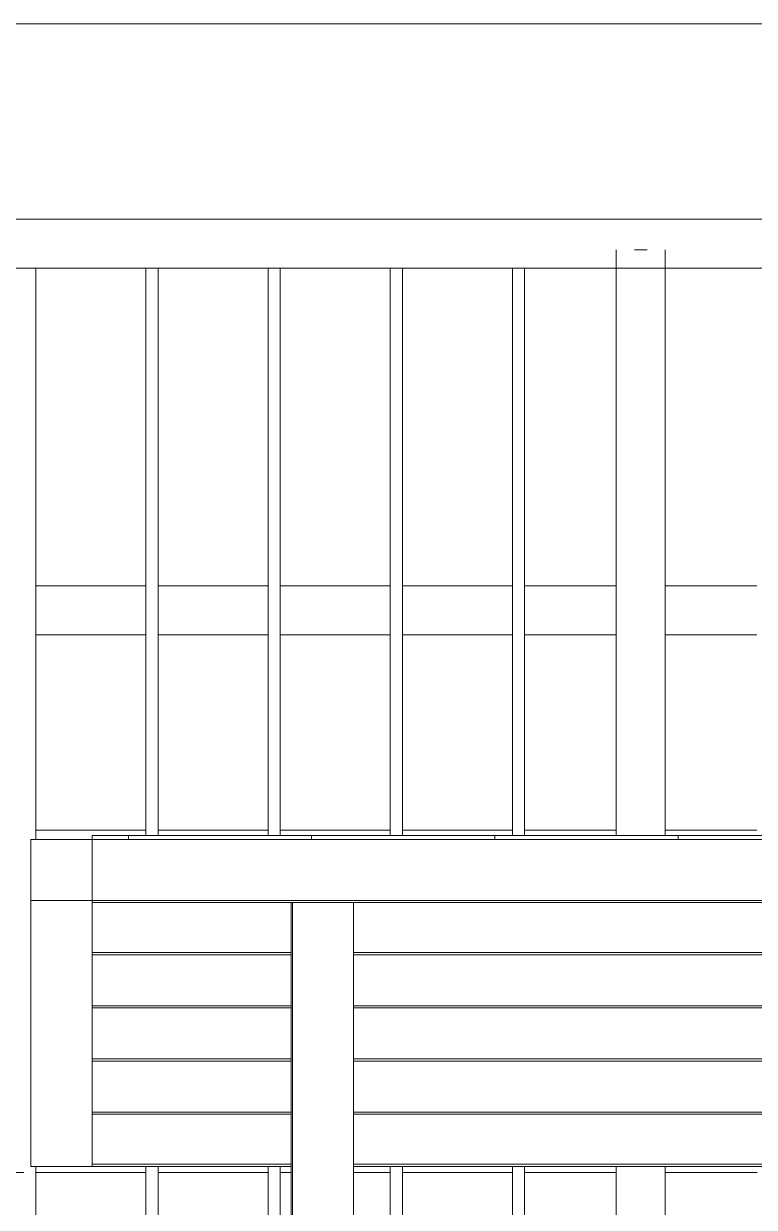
# Model space of a CAD drawing. Header units: millimetres. Extents: x -515342 to 330399, y -224905 to 507333.
# Drawn here: x 78814 to 79412, y 2409 to 3378 of the extents above; entities that cross this region are included whole.
import ezdxf

# ---------------------------------------------------------------- set-up
doc = ezdxf.new("R2010")
doc.units = ezdxf.units.MM
doc.layers.get('0').update_dxf_attribs({"lineweight": 0})
for name, color, linetype, lineweight in [('Аннотация', 7, 'Continuous', 0), ('Витраж', 7, 'Continuous', 0), ('Ограждение', 7, 'Continuous', 0), ('Отметки', 7, 'Continuous', 0), ('Панели витража', 7, 'Continuous', 0)]:
    doc.layers.add(name, color=color, linetype=linetype, lineweight=lineweight)

# ---------------------------------------------------------------- blocks, each defined once
blk = doc.blocks.new('Тип верхнего поручня - Верхний поручень_Внутренний_-9721785-О_АР_Эскиз_Фасад 12-1 копия 1')
at = {"layer": 'Ограждение'}
for p, q in [((-103949.77, 370), (-104010, 370)), ((-103849.77, 370), (-103940, 370)), ((-103749.77, 370), (-103840, 370)), ((-103731, 370), (-103740, 370)), ((-103649.77, 370), (-103680, 370)), ((-103549.77, 370), (-103640, 370)), ((-103465, 370), (-103540, 370)), ((-103349.77, 370), (-103425, 370))]:
    blk.add_line(p, q, dxfattribs=at)
blk = doc.blocks.new('Ограждение - АР_Ограждение_Балясина_D40 доп поручень 700_900-V190-О_АР_Эскиз_Фасад 12-1 копия 1')
at = {"layer": 'Ограждение'}
for p, q in [((-102265, 645.86), (-102265, 1125)), ((-102245, 1125), (-102250.18, 1125)), ((-102239.82, 1125), (-102245, 1125)), ((-102225, 1125), (-102225, 645.86)), ((-102265, -200), (-102265, 375.03)), ((-102225, 375.03), (-102225, -200))]:
    blk.add_line(p, q, dxfattribs=at)
blk = doc.blocks.new('Ограждение - АР_Ограждение_Балясина_10-V191-О_АР_Эскиз_Фасад 12-1 копия 1')
at = {"layer": 'Ограждение'}
for p, q in [((-102350, 645.86), (-102350, 1110)), ((-102350, 1110), (-102345, 1110)), ((-102345, 1110), (-102340, 1110)), ((-102340, 1110), (-102340, 645.86)), ((-102350, -10), (-102350, 375.03)), ((-102340, 375.03), (-102340, -10))]:
    blk.add_line(p, q, dxfattribs=at)
blk = doc.blocks.new('Ограждение - АР_Ограждение_Балясина_10-V193-О_АР_Эскиз_Фасад 12-1 копия 1')
at = {"layer": 'Ограждение'}
for p, q in [((-103950, 1110), (-103945, 1110)), ((-103945, 1110), (-103940, 1110)), ((-103940, 1110), (-103940, 642.61)), ((-103940, 375.03), (-103940, -10))]:
    blk.add_line(p, q, dxfattribs=at)
blk = doc.blocks.new('Ограждение - Ограждение-9728925-О_АР_Эскиз_Фасад 12-1 копия 1')
for name, p in [('Ограждение - АР_Ограждение_Балясина_D40 доп поручень 700_900-V190-О_АР_Эскиз_Фасад 12-1 копия 1', (-1200, 0)), ('Ограждение - АР_Ограждение_Балясина_10-V193-О_АР_Эскиз_Фасад 12-1 копия 1', (0, 0)), ('Ограждение - АР_Ограждение_Балясина_10-V191-О_АР_Эскиз_Фасад 12-1 копия 1', (-1500, 0)), ('Ограждение - АР_Ограждение_Балясина_10-V191-О_АР_Эскиз_Фасад 12-1 копия 1', (-1400, 0)), ('Ограждение - АР_Ограждение_Балясина_10-V191-О_АР_Эскиз_Фасад 12-1 копия 1', (-1300, 0)), ('Ограждение - АР_Ограждение_Балясина_10-V191-О_АР_Эскиз_Фасад 12-1 копия 1', (-1200, 0))]:
    blk.add_blockref(name, p)
blk = doc.blocks.new('Тип верхнего поручня - Верхний поручень_Внутренний_-9729062-О_АР_Эскиз_Фасад 12-1 копия 1')
at = {"layer": 'Ограждение'}
for p, q in [((-102165, 1150), (-104125, 1150)), ((-104115.56, 1110), (-102165, 1110))]:
    blk.add_line(p, q, dxfattribs=at)
blk = doc.blocks.new('Тип перил - Перила_Внутренний_-9729076-О_АР_Эскиз_Фасад 12-1 копия 1')
at = {"layer": 'Ограждение'}
for p, q in [((-103850, 850), (-103940.16, 850)), ((-103750, 850), (-103840.16, 850)), ((-103650, 850), (-103740.16, 850)), ((-103550, 850), (-103640.16, 850)), ((-103465, 850), (-103540.16, 850)), ((-103350, 850), (-103425.14, 850)), ((-103940.18, 810), (-103850, 810)), ((-103840.18, 810), (-103750, 810)), ((-103740.18, 810), (-103650, 810)), ((-103640.18, 810), (-103550, 810)), ((-103540.18, 810), (-103465, 810)), ((-103425.16, 810), (-103350, 810))]:
    blk.add_line(p, q, dxfattribs=at)
blk = doc.blocks.new('Тип перил - Перила_Внутренний_-9729090-О_АР_Эскиз_Фасад 12-1 копия 1')
at = {"layer": 'Ограждение'}
for p, q in [((-103850, 650), (-103940, 650)), ((-103750, 650), (-103840, 650)), ((-103650, 650), (-103740, 650)), ((-103550, 650), (-103640, 650)), ((-103465, 650), (-103540, 650)), ((-103350, 650), (-103425, 650))]:
    blk.add_line(p, q, dxfattribs=at)
blk = doc.blocks.new('Прямоугольный импост - АР_Импост_50х50 _труба_-V250-О_АР_Эскиз_Фасад 12-1 копия 1')
at = {"layer": 'Витраж'}
for p, q in [((-103894, 375.03), (-103894, 376.78)), ((-103731, 376.78), (-103894, 376.78)), ((-103894, 375.03), (-103731, 375.03)), ((-103029, 376.78), (-103680, 376.78)), ((-103680, 375.03), (-103029, 375.03))]:
    blk.add_line(p, q, dxfattribs=at)
blk = doc.blocks.new('Прямоугольный импост - АР_Импост_50х50 _труба_-10266028-О_АР_Эскиз_Фасад 12-1 копия 1')
at = {"layer": 'Витраж'}
for p, q in [((-103894, 642.61), (-103944, 642.61)), ((-103944, 642.61), (-103944, 592.64)), ((-103894, 592.64), (-103894, 642.61)), ((-103944, 592.64), (-103894, 592.64)), ((-103944, 592.64), (-103944, 549.12)), ((-103894, 549.12), (-103894, 592.64))]:
    blk.add_line(p, q, dxfattribs=at)
blk = doc.blocks.new('Системная панель - АР_ПанельВитража_Монолитный поликарбонат 6мм-V253-О_АР_Эскиз_Фасад 12-1 копия 1')
at = {"layer": 'Панели витража'}
h = blk.add_hatch(dxfattribs=at)
h.set_pattern_fill('FP_41', color=256, style=0, pattern_type=2)
h.set_pattern_definition([(90, (-0.73, -666.34), (-150, 9e-15), [])])
h.paths.add_polyline_path([(-103054, 642.61), (-103054, 645.86), (-103894, 645.86), (-103894, 642.61), (-103057.24, 642.61)])
for p, q in [((-103894, 645.86), (-103054, 645.86)), ((-103894, 642.61), (-103894, 645.86)), ((-103054, 642.61), (-103054, 645.86))]:
    blk.add_line(p, q, dxfattribs=at)
blk = doc.blocks.new('Прямоугольный импост - АР_Импост_50х50 _труба_-V255-О_АР_Эскиз_Фасад 12-1 копия 1')
at = {"layer": 'Витраж'}
for p, q in [((-103894, 592.64), (-103894, 642.61)), ((-103894, 642.61), (-103029, 642.61)), ((-103894, 590.89), (-103894, 592.64)), ((-103029, 592.64), (-103894, 592.64)), ((-103894, 590.89), (-103029, 590.89))]:
    blk.add_line(p, q, dxfattribs=at)
blk = doc.blocks.new('Прямоугольный импост - АР_Импост_50х50 _труба_-10266032-О_АР_Эскиз_Фасад 12-1 копия 1')
at = {"layer": 'Витраж'}
for p, q in [((-103944, 418.55), (-103944, 375.03)), ((-103894, 375.03), (-103894, 418.55)), ((-103894, 375.03), (-103944, 375.03))]:
    blk.add_line(p, q, dxfattribs=at)
blk = doc.blocks.new('Прямоугольный импост - АР_Импост_50х50 _труба_-10266033-О_АР_Эскиз_Фасад 12-1 копия 1')
at = {"layer": 'Витраж'}
for p, q in [((-103944, 462.07), (-103944, 418.55)), ((-103894, 418.55), (-103894, 462.07))]:
    blk.add_line(p, q, dxfattribs=at)
blk = doc.blocks.new('Прямоугольный импост - АР_Импост_50х50 _труба_-V256-О_АР_Эскиз_Фасад 12-1 копия 1')
at = {"layer": 'Витраж'}
for p, q in [((-103894, 417.68), (-103894, 419.42)), ((-103731, 419.42), (-103894, 419.42)), ((-103894, 417.68), (-103731, 417.68)), ((-103054, 419.42), (-103680, 419.42)), ((-103680, 417.68), (-103054, 417.68)), ((-103054, 419.42), (-103054, 417.68))]:
    blk.add_line(p, q, dxfattribs=at)
blk = doc.blocks.new('Системная панель - АР_ПанельВитража_Монолитный поликарбонат 6мм-10266433-О_АР_Эскиз_Фасад 12-1 копия 1')
at = {"layer": 'Панели витража'}
blk.add_line((-103731, -660), (-103731, 590.89), dxfattribs=at)
blk = doc.blocks.new('Прямоугольный импост - АР_Импост_50х50 _труба_-10266435-О_АР_Эскиз_Фасад 12-1 копия 1')
at = {"layer": 'Витраж'}
for p, q in [((-103730, -710), (-103730, 590.89)), ((-103680, 590.89), (-103680, -710))]:
    blk.add_line(p, q, dxfattribs=at)
blk = doc.blocks.new('СД_Люблино_Фасады_rvt-1-О_АР_Эскиз_Фасад 12-1 копия 1')
at = {"layer": 'Витраж', "lineweight": 9}
for name, p in [('Прямоугольный импост - АР_Импост_50х50 _труба_-10266028-О_АР_Эскиз_Фасад 12-1 копия 1', (0, 0)), ('Прямоугольный импост - АР_Импост_50х50 _труба_-V255-О_АР_Эскиз_Фасад 12-1 копия 1', (0, 0)), ('Прямоугольный импост - АР_Импост_50х50 _труба_-10266435-О_АР_Эскиз_Фасад 12-1 копия 1', (0, 0)), ('Прямоугольный импост - АР_Импост_50х50 _труба_-10266033-О_АР_Эскиз_Фасад 12-1 копия 1', (0, 87.04)), ('Прямоугольный импост - АР_Импост_50х50 _труба_-V256-О_АР_Эскиз_Фасад 12-1 копия 1', (0, 130.57)), ('Прямоугольный импост - АР_Импост_50х50 _труба_-10266033-О_АР_Эскиз_Фасад 12-1 копия 1', (0, 43.52)), ('Прямоугольный импост - АР_Импост_50х50 _труба_-V256-О_АР_Эскиз_Фасад 12-1 копия 1', (0, 87.04)), ('Прямоугольный импост - АР_Импост_50х50 _труба_-10266033-О_АР_Эскиз_Фасад 12-1 копия 1', (0, 0)), ('Прямоугольный импост - АР_Импост_50х50 _труба_-V256-О_АР_Эскиз_Фасад 12-1 копия 1', (0, 43.52)), ('Прямоугольный импост - АР_Импост_50х50 _труба_-10266032-О_АР_Эскиз_Фасад 12-1 копия 1', (0, 0)), ('Прямоугольный импост - АР_Импост_50х50 _труба_-V256-О_АР_Эскиз_Фасад 12-1 копия 1', (0, 0)), ('Прямоугольный импост - АР_Импост_50х50 _труба_-V250-О_АР_Эскиз_Фасад 12-1 копия 1', (0, 0))]:
    blk.add_blockref(name, p, dxfattribs=at)
at = {"layer": 'Ограждение', "lineweight": 9}
for name in ['Тип верхнего поручня - Верхний поручень_Внутренний_-9729062-О_АР_Эскиз_Фасад 12-1 копия 1', 'Ограждение - Ограждение-9728925-О_АР_Эскиз_Фасад 12-1 копия 1', 'Тип перил - Перила_Внутренний_-9729076-О_АР_Эскиз_Фасад 12-1 копия 1', 'Тип верхнего поручня - Верхний поручень_Внутренний_-9721785-О_АР_Эскиз_Фасад 12-1 копия 1', 'Тип перил - Перила_Внутренний_-9729090-О_АР_Эскиз_Фасад 12-1 копия 1']:
    blk.add_blockref(name, (0, 0), dxfattribs=at)
at = {"layer": 'Панели витража', "lineweight": 9}
for name in ['Системная панель - АР_ПанельВитража_Монолитный поликарбонат 6мм-V253-О_АР_Эскиз_Фасад 12-1 копия 1', 'Системная панель - АР_ПанельВитража_Монолитный поликарбонат 6мм-10266433-О_АР_Эскиз_Фасад 12-1 копия 1']:
    blk.add_blockref(name, (0, 0), dxfattribs=at)
blk = doc.blocks.new('Высотные отметки - Стрелка вверх-5091-О_АР_Эскиз_Фасад 12-1 копия 1')
at = {"layer": 'Аннотация'}
blk.add_line((-52632.94, -499.96), (-53932.94, -499.96), dxfattribs=at)

msp = doc.modelspace()

# ---------------------------------------------------------------- block references
msp.add_blockref('СД_Люблино_Фасады_rvt-1-О_АР_Эскиз_Фасад 12-1 копия 1', (182763.6864, 2067.7355))
at = {"layer": 'Отметки'}
msp.add_blockref('Высотные отметки - Стрелка вверх-5091-О_АР_Эскиз_Фасад 12-1 копия 1', (132438.4119, 3877.6928), dxfattribs=at)

doc.saveas('drawing.dxf')
